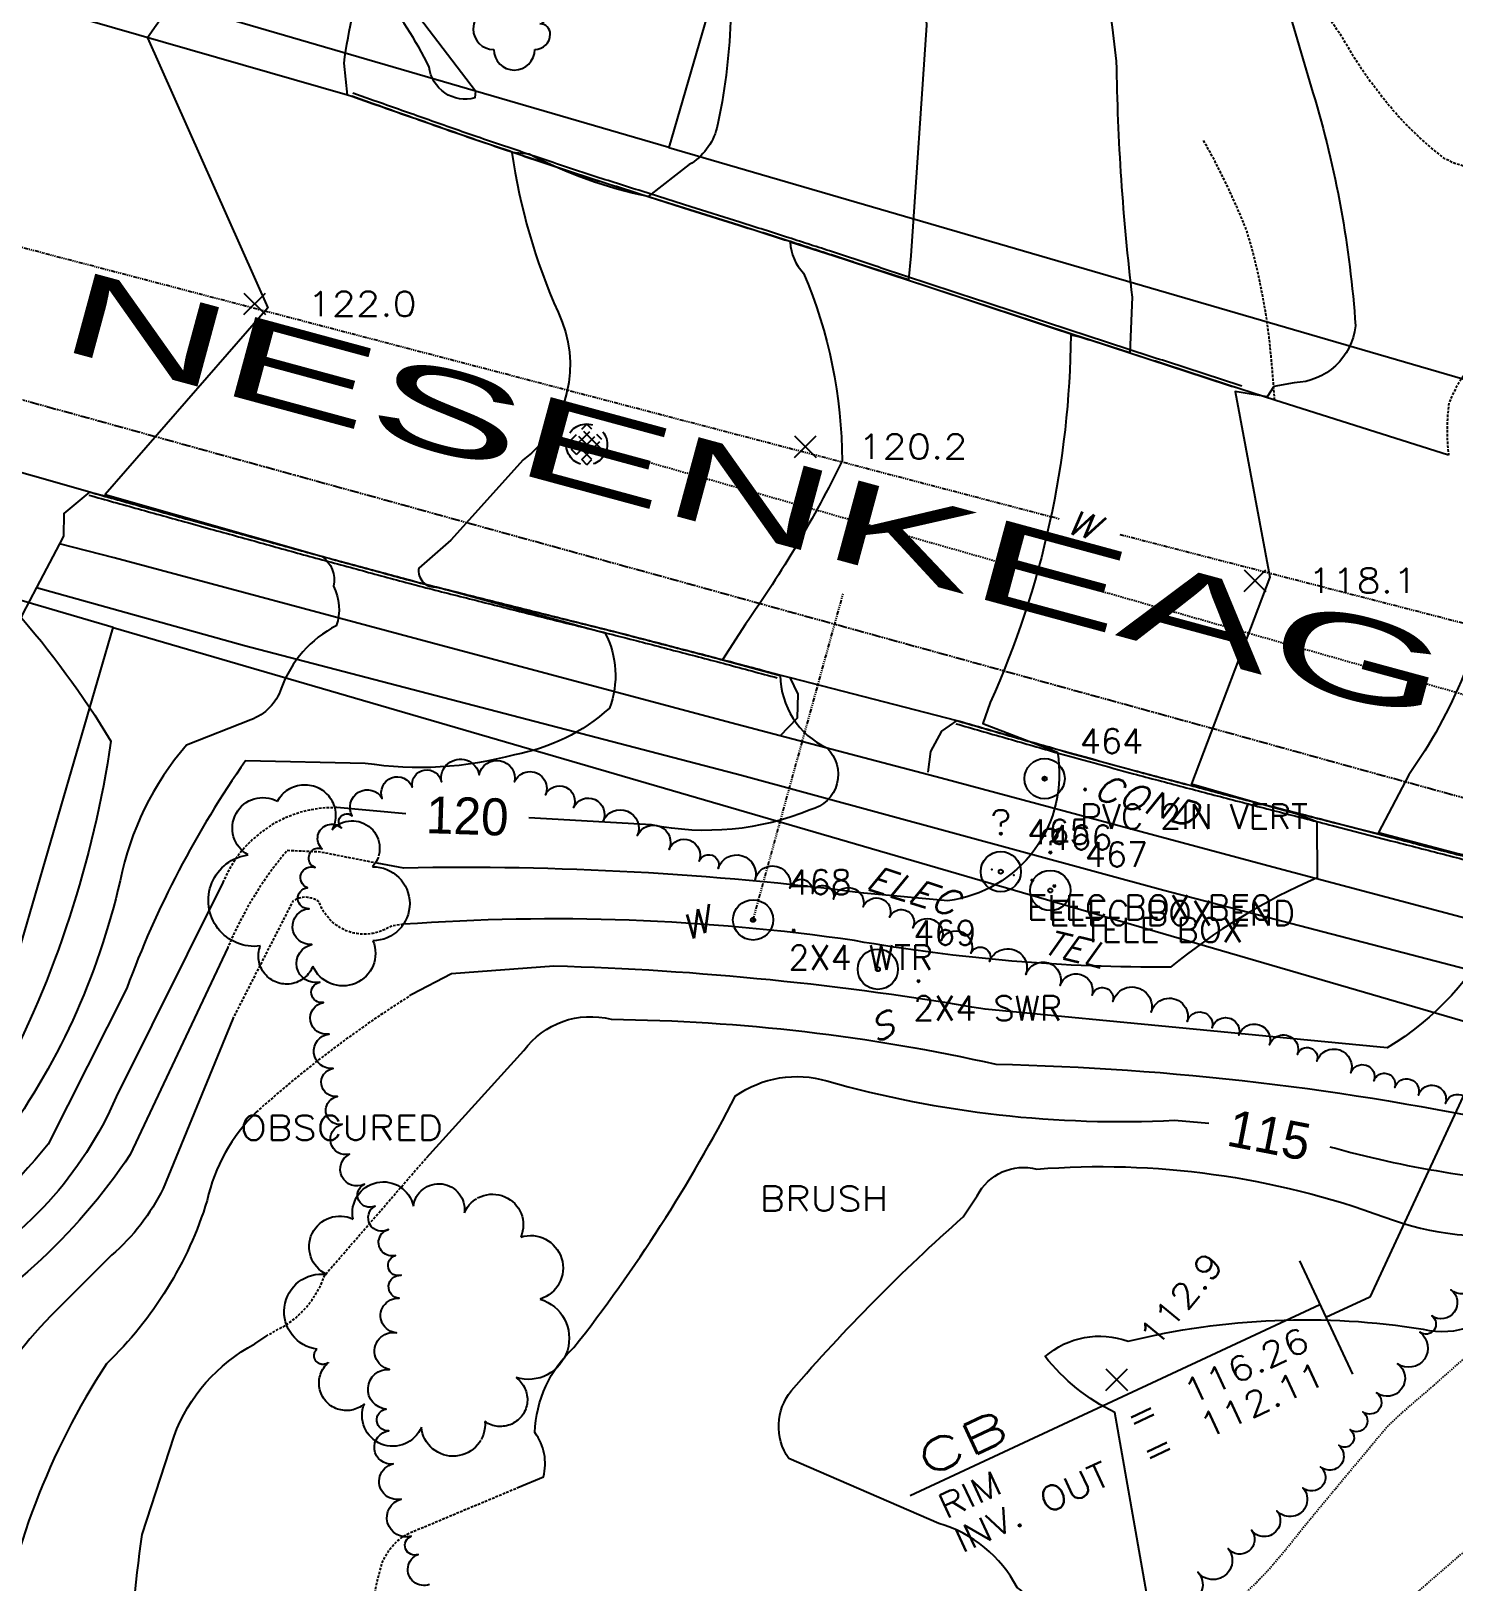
# Model space of a CAD drawing. Header units: feet. Extents: x 1023941 to 1026768, y 90264 to 94497.
# Drawn here: x 1024662.8 to 1024801.4, y 93249.3 to 93400.3 of the extents above; entities that cross this region are included whole.
import ezdxf
from ezdxf.enums import TextEntityAlignment as Align

# ---------------------------------------------------------------- set-up
doc = ezdxf.new("R2010")
doc.units = ezdxf.units.FT
doc.header["$MEASUREMENT"] = 0
for name, pattern in [('DASHED4', [0.1875, 0.125, -0.0625]), ('DASHED8', [0.09375, 0.0625, -0.03125]), ('GAS', [1.44, 0.9, -0.06, 0.15, -0.06, 0, -0.06, 0.15, -0.06]), ('HIDDEN', [0.375, 0.25, -0.125]), ('HIDDEN2', [0.1875, 0.125, -0.0625]), ('LTP600', [40, 40, 0]), ('WATER2', [0.56, 0.4, -0.04, 0, -0.04, 0, -0.04, 0, -0.04])]:
    doc.linetypes.add(name, pattern=pattern)
for name, color, linetype in [('ANNOTATE', 10, 'Continuous'), ('BRUSH', 9, 'Continuous'), ('CF-INDEX', 11, 'Continuous'), ('CF-INTERMED', 9, 'Continuous'), ('CF-OB_INTER', 9, 'HIDDEN'), ('CF-OBS_INDX', 11, 'HIDDEN'), ('CURB_BACK', 9, 'Continuous'), ('CURB_BOTTOM', 10, 'Continuous'), ('CURB_TOP', 10, 'Continuous'), ('D7SWS-H', 9, 'DASHED8'), ('DDRIVE', 9, 'HIDDEN2'), ('DESC', 2, 'Continuous'), ('DRIVE', 10, 'Continuous'), ('E1SIT', 11, 'Continuous'), ('E2BDL', 5, 'Continuous'), ('E2SWL-H', 11, 'DASHED4'), ('E3BDL', 6, 'Continuous'), ('E6GAL', 9, 'GAS'), ('E6SIL', 9, 'Continuous'), ('E6SIT', 9, 'Continuous'), ('E6TOS', 9, 'Continuous'), ('E6WTL', 9, 'WATER2'), ('E6WTL-APRX', 9, 'WATER2'), ('E7SIT', 10, 'Continuous'), ('E7SNT', 3, 'Continuous'), ('E7SWT', 10, 'Continuous'), ('E7UTT', 10, 'Continuous'), ('E7WTT', 10, 'Continuous'), ('ELEV', 9, 'Continuous'), ('GRAV_RD', 9, 'HIDDEN'), ('OBJECT', 10, 'Continuous'), ('PAVED_RD', 10, 'Continuous'), ('PNTS', 2, 'Continuous'), ('SPOTELEV', 9, 'Continuous'), ('TEXT', 10, 'Continuous'), ('TEXT-OBS', 2, 'Continuous'), ('TREE', 9, 'Continuous'), ('TREELINE', 9, 'LTP600'), ('WALK', 10, 'Continuous')]:
    doc.layers.add(name, color=color, linetype=linetype)
doc.styles.add('240BT', font='swiss.ttf', dxfattribs={"width": 2, "height": 8})
doc.styles.add('60', font='simplex.shx', dxfattribs={"width": 1.15, "height": 2.4})
doc.styles.add('60S', font='simplex.shx', dxfattribs={"width": 1.15, "oblique": 22, "height": 2.4})
doc.styles.add('80', font='simplex.shx', dxfattribs={"width": 1.66, "height": 3.08})
doc.styles.add('S6', font='SIMPLEX', dxfattribs={"height": 0.083333})
doc.dimstyles.get("Standard").update_dxf_attribs({"dimtxt": 0.18, "dimasz": 0.18, "dimexe": 0.18, "dimexo": 0.0625, "dimgap": 0.09, "dimtad": 0, "dimtih": 1, "dimtoh": 1, "dimdec": 4, "dimzin": 0, "dimdsep": 46, "dimtxsty": 'Standard', "dimcen": 0.09, "dimadec": 0, "dimazin": 0, "dimtfac": 1, "dimtdec": 4, "dimtofl": 0, "dimtmove": 0, "dimatfit": 3, "dimfxl": 1, "dimtolj": 1, "dimtzin": 0, "dimarcsym": 0})

# ---------------------------------------------------------------- blocks, each defined once
blk = doc.blocks.new('SMH')
for p, q in [((-0.0123, 0.0369), (0, 0.0492)), ((0.0123, 0.0369), (0, 0.0492)), ((-0.0369, -0.0123), (0.0123, 0.0369)), ((-0.0369, 0.0123), (-0.0246, 0.0246)), ((0.0123, -0.0369), (-0.0369, 0.0123)), ((-0.0246, -0.0246), (0.0246, 0.0246)), ((0.0246, -0.0246), (-0.0246, 0.0246)), ((0.0369, -0.0123), (-0.0123, 0.0369)), ((-0.0123, -0.0369), (0.0369, 0.0123)), ((0.0369, 0.0123), (0.0246, 0.0246)), ((-0.0246, -0.0246), (-0.0369, -0.0123)), ((0, -0.0492), (-0.0123, -0.0369)), ((0, -0.0492), (0.0123, -0.0369)), ((0.0246, -0.0246), (0.0369, -0.0123))]:
    blk.add_line(p, q)
blk.add_circle((0, 0), 0.05)
blk = doc.blocks.new('OBJECT')
for radius in [0.49, 0.0508]:
    blk.add_circle((0, 0), radius)
blk = doc.blocks.new('ELOUT')
at = {"layer": 'E6SIL'}
for p, q in [((-0.1174, 0.1521), (-0.1174, -0.1521)), ((-1.2174, 0.0351), (-0.1174, 0.0351)), ((0, 0), (-0.1174, 0))]:
    blk.add_line(p, q, dxfattribs=at)
at = {"layer": 'E1SIT', "style": '80', "width": 1.66}
blk.add_attdef('STRUC.', (-1.1636, 0.0579), '', height=0.077, dxfattribs=at)
at = {"layer": 'E6SIT', "style": '60', "width": 1.15}
blk.add_text('OUT', height=0.06, dxfattribs=at).set_placement((-0.9358, -0.1462))
at = {"layer": 'E7SIT', "style": '60', "width": 1.15}
for s, p in [('RIM', (-1.1636, -0.0542)), ('=', (-0.6617, -0.0542)), ('INV.', (-1.1636, -0.1462)), ('=', (-0.6617, -0.1462))]:
    blk.add_text(s, height=0.06, dxfattribs=at).set_placement(p)
for tag, p in [('RIM', (-0.5059, -0.0542)), ('INV.OUT', (-0.5059, -0.1462))]:
    blk.add_attdef(tag, p, '', height=0.06, dxfattribs=at)
blk = doc.blocks.new('STREE')
for p, q in [((0.25, 0.3125), (0.1875, 0.3125)), ((0.375, 0.125), (0.375, 0.1875))]:
    blk.add_line(p, q)
for centre, radius, start, end in [((0, 0.3125), 0.1875, 0, 180), ((-0.1875, 0), 0.3125, 90, 180), ((0.25, 0.1875), 0.125, 0, 90), ((-0.25, 0), 0.25, 180, 270), ((0.3125, 0.125), 0.0625, 270, 0), ((0.3125, -0.0625), 0.125, 0, 90), ((0.25, -0.0625), 0.1875, 270, 0), ((0, -0.25), 0.25, 180, 0)]:
    blk.add_arc(centre, radius, start, end)
blk = doc.blocks.new('POINT')
blk.add_point((0, 0))
at = {"layer": 'DESC', "style": 'S6'}
blk.add_attdef('DESC', (0.1191, -0.1698), '', height=0.0833, dxfattribs=at)
at = {"layer": 'ELEV', "style": 'S6'}
blk.add_attdef('ELEV', (0.1191, -0.0403), '', height=0.0833, dxfattribs=at)
at = {"layer": 'PNTS', "style": 'S6'}
blk.add_attdef('POINT', (0.1191, 0.0855), '', height=0.0833, dxfattribs=at)
blk = doc.blocks.new('SPOT')
for p, q in [((-0.5, -0.5), (0.5, 0.5)), ((-0.5, 0.5), (0.5, -0.5))]:
    blk.add_line(p, q)

msp = doc.modelspace()

# ---------------------------------------------------------------- linework, layer by layer
at = {"layer": 'BRUSH', "flags": 128}
for points in [[(1024701.62, 93249.06, -1), (1024700.5, 93251.98, -1), (1024699.83, 93253.76, -1), (1024698.83, 93257.37, -1), (1024698.07, 93260.79, -1), (1024697.66, 93264.02, -1), (1024697.4, 93266.12, -1), (1024697.71, 93269.99, -1), (1024698.4, 93273.54, -1), (1024698.66, 93276.91, -1), (1024698.83, 93279.15, -1), (1024698.3, 93281.08, -1), (1024697.61, 93283.61, -1), (1024696.3, 93285.89, -1), (1024695.26, 93288.02, -1), (1024693.82, 93290.94, -1), (1024693.09, 93293.85, -1), (1024692.66, 93296.56, -1), (1024692.23, 93299.29, -1), (1024691.83, 93302.64, -1), (1024691.27, 93305.71, -1), (1024690.92, 93307.68, -1), (1024690.15, 93311.35, -1), (1024689.89, 93314.84, -1), (1024689.73, 93316.87, -1), (1024690.47, 93318.86, -1), (1024691.16, 93320.68, -1), (1024693.02, 93322.71, -1), (1024694.09, 93323.87), (1024694.09, 93323.87, -1), (1024697.01, 93325.57, -1), (1024699.93, 93326.67, -1), (1024702.76, 93327.18, -1), (1024706.45, 93327.86, -1), (1024709.89, 93327.19, -1), (1024712.89, 93325.93, -1), (1024715.61, 93324.68, -1), (1024718.5, 93323.35, -1), (1024721.84, 93321.95, -1), (1024724.94, 93320.61, -1), (1024727.85, 93319.47, -1), (1024729.71, 93318.74, -1), (1024733.3, 93317.66, -1), (1024736.7, 93316.84, -1), (1024738.88, 93316.32, -1), (1024740.94, 93315.78, -1), (1024743.84, 93315.02, -1), (1024746.4, 93314.02, -1), (1024748.68, 93312.99, -1), (1024751.44, 93311.75, -1), (1024754.3, 93310.5, -1), (1024756.14, 93309.7, -1), (1024759.67, 93308.43, -1), (1024763, 93307.35, -1), (1024766.11, 93306.41, -1), (1024768.14, 93305.79, -1), (1024771.88, 93304.77, -1), (1024775.39, 93303.86, -1), (1024777.8, 93303.23, -1), (1024780.42, 93302.54, -1), (1024783.39, 93301.58, -1), (1024786.11, 93300.65, -1), (1024788, 93300, -1), (1024791.31, 93298.86, -1), (1024793.56, 93298.09, -1), (1024795.58, 93297.44, -1), (1024797.89, 93296.69, -1), (1024800.52, 93295.87, -1), (1024802.92, 93295.17, -1)], [(1024803.19, 93280.34, -1), (1024801.04, 93277.74, -1), (1024799.19, 93275.22, -1), (1024798.02, 93273.61, -1), (1024795.86, 93270.54, -1), (1024793.82, 93267.7, -1), (1024792.49, 93265.85, -1), (1024791.24, 93264.13, -1), (1024790.13, 93262.6, -1), (1024788.36, 93260.5, -1), (1024786.65, 93258.46, -1), (1024784.12, 93256.23, -1), (1024781.64, 93254.33, -1), (1024779.37, 93252.56, -1), (1024776.42, 93250.25, -1), (1024773.86, 93247.86, -1)]]:
    msp.add_lwpolyline(points, format="xyb", dxfattribs=at)
at = {"layer": 'CF-INDEX', "flags": 128}
for points, elevation in [([(1024719.31, 93533.92, 0.109425173), (1024722.75, 93518.18, -0.184152804), (1024723.60855, 93508.70863, 0.118726965), (1024725.09, 93497.18, 0.044236616), (1024732.06541, 93474.86609), (1024738.88188, 93463.65735, -0.146916319), (1024742.35094, 93452.29848, -0.027765675), (1024750.01, 93400.85), (1024748.47, 93378.41), (1024748.24, 93376.05), (1024736.73, 93379.72, 0.187601743), (1024738.03465, 93376.71127, -0.09951988), (1024741.78, 93358.43, -0.039607627), (1024732.37, 93342.53), (1024730.14, 93339.08), (1024735.76, 93337.55, 0.287989909), (1024740.28, 93330.49, -0.595723568), (1024738.68372, 93324.4678, -0.149002102), (1024723.22, 93323), (1024711.29, 93323.67)], 120), ([(1024789.26, 93291.67, 0.055547855), (1024811.54959, 93288.01111, 0.123656615), (1024827.46038, 93288.79149, -0.139778015), (1024833.59, 93288.32), (1024839.98, 93287.04), (1024843.13, 93295.62, -0.11286673), (1024850.58, 93306.36), (1024835.56, 93311.01), (1024844.2, 93327.63), (1024841.44, 93345.41, -0.29127669), (1024844.15, 93344.68), (1024850.52, 93343.07, 0.263565465), (1024849.91517, 93347.90445, -0.254734574), (1024841.87, 93362.24), (1024843.99, 93364.79, 0.183370493), (1024838.02647, 93370.39808, -0.238153972), (1024834.87, 93382.96)], 115), ([(1024681.49, 93317.4), (1024671.09, 93296.51, -0.167946956), (1024654.85, 93278.75, -0.304867039), (1024649.91, 93281.16)], 120), ([(1024710.19, 93258.48), (1024712.69, 93259.53, 0.229718708), (1024711.87, 93263.84, -0.20252881), (1024715.66, 93272.11, 0.047034527), (1024731.41, 93296.62, -0.228777993), (1024740.30047, 93298.06841, 0.081630067), (1024774.13, 93294.25), (1024777.48, 93293.96)], 115)]:
    msp.add_lwpolyline(points, format="xyb", dxfattribs=dict(at, elevation=elevation))
at = {"layer": 'CF-INDEX', "elevation": 120, "flags": 128}
msp.add_lwpolyline([(1024699.29, 93324.07), (1024692.58, 93324.68)], dxfattribs=at)
at = {"layer": 'CF-INTERMED', "flags": 128}
for points, elevation in [([(1024712.87, 93598.68), (1024713.84, 93596.91, -0.164406874), (1024718.41, 93581.77, 0.131069739), (1024723.28, 93569.84, -0.098244684), (1024735.43, 93546.23, 0.08692753), (1024738.67089, 93521.15266), (1024739.05727, 93495.72919, 0.135801654), (1024750.52, 93472.55, -0.145702632), (1024759.41, 93450.09, -0.025721753), (1024768.47, 93397.33, 0.026236339), (1024770.02246, 93374.36222), (1024769.8, 93368.94), (1024765.14, 93370.43), (1024764.04, 93370.67, -0.104201119), (1024756.19708, 93334.92283), (1024755.47, 93332.86), (1024762.74, 93330.07, -0.42886083), (1024752.05725, 93315.61968), (1024743.88008, 93316.3508, 0.036685702), (1024699.11, 93318.8), (1024696.52, 93319.26)], 119), ([(1024747.52, 93520.08, 0.136879892), (1024758.19, 93484.64, -0.053853914), (1024766.03452, 93466.25409), (1024774.23, 93452.29, -0.042446627), (1024779.95, 93420.34), (1024787.6275, 93394.27227, -0.056367082), (1024791.76, 93371.57, -0.376727964), (1024785.79, 93366.04), (1024783.8, 93365.69), (1024783.17, 93364.68), (1024780.05, 93365.18), (1024783.41, 93347.11), (1024775.79, 93326.98), (1024782.01, 93325.2), (1024786.07298, 93324.06273), (1024788.01, 93323.33), (1024788.04, 93317.85, 0.068527858), (1024773.75, 93309.15, -0.045159427), (1024742.98496, 93311.72958, 0.05411938), (1024699.05, 93313.32)], 118), ([(1024784.29, 93452.89), (1024791.92275, 93423.95059, 0.114329404), (1024797.7741, 93411.75945, -0.059699875), (1024806.41657, 93394.73167, -0.109048496), (1024807.35, 93388.19), (1024807.21, 93386.36), (1024812.49, 93374.34, 0.215327334), (1024811.35, 93359.27), (1024812.57, 93355.03), (1024811.67463, 93354.84978), (1024806.76, 93356.97), (1024805.26869, 93348.36942, -0.117876357), (1024796.94428, 93327.88541), (1024794, 93322.25), (1024801.72207, 93320.19953, -0.305977882), (1024804.35728, 93317.94858), (1024805.7, 93313.02, -0.140597249), (1024794.86, 93301.3), (1024755.6992, 93305.04488, 0.0360347), (1024713.72609, 93309.24276), (1024703.74, 93308.49), (1024699.88, 93306.48)], 117), ([(1024632.38, 93411.87, 0.041306182), (1024646.27658, 93387.44864), (1024649.52643, 93381.43304, 0.266083083), (1024652.92, 93378.6), (1024656.88, 93377.55, -0.619421725), (1024656.56, 93374.1), (1024649.31, 93375.84), (1024628.96, 93367.05), (1024647.8, 93361.02, 0.199701051), (1024650.28, 93352.32), (1024661.27, 93343.85, -0.044995668), (1024670.58, 93331.16, -0.085837521), (1024659.66, 93297.79, -0.153138603), (1024652.69054, 93290.8806), (1024645.63, 93288.91)], 123), ([(1024683.19273, 93412.53025), (1024674.14, 93399.63), (1024685.87, 93373.34), (1024670.02, 93355.15), (1024691.1, 93349.15, -0.313589865), (1024692.25, 93346.23, -0.204982212), (1024692.53015, 93342.39179, 0.187178998), (1024687.16, 93336.28, -0.226891361), (1024684.19302, 93333.22988), (1024677.95, 93330.77, 0.127875743), (1024671.47, 93317.56, -0.104219965), (1024659.5645, 93291.67557), (1024652.94736, 93285.53316, -0.206005123), (1024646.61, 93283.89), (1024644.21, 93283.97)], 122), ([(1024730.25, 93411.66, -0.094373743), (1024729.57924, 93390.80956, -0.197290777), (1024726.8898, 93387.27938), (1024722.88, 93384.17, -0.069575045), (1024711.30362, 93388.28769), (1024709.62, 93388.47, 0.069017801), (1024714.13, 93372.9, -0.35472435), (1024710.73206, 93358.5232), (1024703.67, 93350.73), (1024700.573, 93347.99543, 0.512841164), (1024702.29, 93346.17), (1024718.69, 93341.7, -0.21497753), (1024719.11999, 93334.3647, -0.140838628), (1024709.87, 93329.83, -0.106439026), (1024695.35, 93328.99), (1024683.69, 93329.24, 0.06425716), (1024672.12253, 93307.10117), (1024664.48, 93291.92, -0.063582412), (1024652.74, 93280.73), (1024650.48, 93280.91)], 121), ([(1024700.63, 93401.59), (1024706.09, 93394.47), (1024706.02, 93393.77, -0.46069238), (1024701.57497, 93396.77291, 0.113605725), (1024690.64, 93410.17)], 122), ([(1024701.3, 93290.59), (1024710.79, 93301.04, -0.306999553), (1024719.3, 93304.07, -0.052878881), (1024756.75638, 93299.70061, -0.048026782), (1024807.5797, 93293.7179), (1024813.65099, 93292.97851, 0.145258825), (1024819.98, 93294.56, 0.385496082), (1024825.97, 93300.9), (1024826.88, 93307.22), (1024821.40099, 93313.08416, 0.157109542), (1024813.66, 93317.09), (1024816.84245, 93321.47483, 0.127414182), (1024823.34, 93336.9), (1024822.46, 93343.87), (1024821.6, 93350.04, -0.373808001), (1024823.55, 93351.34, -0.135094995), (1024829.2532, 93348.99793, 1.027333606), (1024830.61, 93350.8, -0.028579304), (1024821.80532, 93373.476, 0.091913765), (1024819.65, 93381.54, -0.123559752), (1024818.38, 93397.01)], 116), ([(1024681.97, 93311.05), (1024672.47, 93290.92, -0.122867165), (1024651.43, 93271.81, 0.199421932), (1024648.79, 93264.28)], 119), ([(1024682.44, 93304.12), (1024675.67174, 93287.60437, -0.101023798), (1024670.65, 93281.1), (1024664.75, 93275.2, 0.182497662), (1024654.87628, 93253.6052), (1024652.97, 93247.37)], 118), ([(1024684.73, 93295.03, 0.146234512), (1024679.95068, 93286.43973, -0.12771901), (1024670.14, 93270.53, 0.106916463), (1024659.34208, 93242.23748, -0.059279276), (1024651.21506, 93219.78222, 0.267901364), (1024651.54, 93211.86), (1024660.52, 93190.82, -0.065964863), (1024655.32, 93173.84), (1024625.81, 93150.93, 0.300057767), (1024624.95, 93144.5, 0.101463456), (1024633.04, 93133.92), (1024641.85, 93131.42)], 117), ([(1024722.19, 93211.38), (1024722.26, 93212.46, -0.495438725), (1024728.03, 93217.8, 0.220499203), (1024743.17043, 93227.20961, 0.047985696), (1024752.11, 93241.01), (1024758.14, 93243.42, 0.668432523), (1024758.8136, 93248.74717, 0.205229245), (1024751.21, 93255), (1024736.58, 93261.31, -0.334765036), (1024736.84473, 93267.92858, -0.033605766), (1024753.58, 93284.84), (1024754.93, 93286.88, -0.35356407), (1024760.74, 93289.49, -0.107897654), (1024794.60892, 93284.81669, 0.131731227), (1024808.92, 93283.34)], 114), ([(1024771.76, 93198.28, -0.099415738), (1024769.30375, 93207.04874, 0.0802097), (1024764.83304, 93225.60976), (1024763.61, 93232.05), (1024771.43, 93242.64, 0.178537814), (1024771.5, 93247.72), (1024768.32, 93265.8, -0.109862029), (1024761.54, 93271.24, -0.274356886), (1024769.62, 93272.73, -0.100557165), (1024798.34, 93273.91, 0.305293351), (1024806.84, 93277.08, -0.480917768)], 113), ([(1024706.38, 93162.01), (1024698.49, 93162.03, -0.323638225), (1024692.35607, 93164.92425), (1024690.12, 93167.53), (1024685.81, 93172.87, -0.354044585), (1024686.99, 93177.06, 0.087646942), (1024678.76, 93190.76, -0.14675639), (1024672.45, 93224.02, -0.049985102), (1024673.62491, 93253.92835), (1024676.73215, 93263.49811, -0.183375597), (1024684.58816, 93272.4727), (1024685.69, 93273.22)], 116)]:
    msp.add_lwpolyline(points, format="xyb", dxfattribs=dict(at, elevation=elevation))
at = {"layer": 'CF-OB_INTER', "flags": 128}
for points, elevation in [([(1024696.52, 93319.26), (1024690.98392, 93320.35037), (1024687.73, 93320.49, 0.077408398), (1024681.97, 93311.05)], 119), ([(1024699.05, 93313.32), (1024697.81, 93313.12, -0.491308492), (1024690.87, 93315.5, 0.325329421), (1024688.29, 93315.56), (1024682.44, 93304.12)], 118), ([(1024699.88, 93306.48, 0.042654354), (1024684.73, 93295.03)], 117), ([(1024685.69, 93273.22), (1024687.68197, 93274.35575, 0.163993528), (1024691.4, 93279.15), (1024701.3, 93290.59)], 116)]:
    msp.add_lwpolyline(points, format="xyb", dxfattribs=dict(at, elevation=elevation))
at = {"layer": 'CF-OBS_INDX', "flags": 128}
for points, elevation in [([(1024692.58, 93324.68, 0.31181848), (1024681.49, 93317.4)], 120), ([(1024703.51, 93179.45), (1024704.57, 93188.4), (1024697.089, 93214.60565, -0.096719428), (1024696.71, 93225.79, 0.103234293), (1024696.28, 93238.92, -0.115035974), (1024696.88455, 93250.7771, -0.213685652), (1024699.69695, 93254.08374), (1024710.19, 93258.48)], 115)]:
    msp.add_lwpolyline(points, format="xyb", dxfattribs=dict(at, elevation=elevation))
at = {"layer": 'CURB_BACK', "flags": 128}
for points in [[(1024780.7, 93365.72, -0.000195), (1024775.94, 93367.26, -0.000195), (1024771.18, 93368.8, -0.000195), (1024766.43, 93370.36, -0.000191), (1024761.68, 93371.91), (1024759.82, 93372.51, -0.000493), (1024755.07, 93374.08), (1024750.32, 93375.64), (1024745.57, 93377.21, 0.000661), (1024740.83, 93378.78, 0.000295), (1024738.71, 93379.47, 0.00068), (1024736.58, 93380.16, 0.001525), (1024731.82, 93381.66), (1024727.05, 93383.17), (1024722.28, 93384.68, -0.002119), (1024717.51, 93386.19), (1024715.14, 93386.97, -0.001832), (1024710.4, 93388.57, -0.001476), (1024705.67, 93390.17, -0.001476), (1024700.95, 93391.83, -0.001471), (1024696.23, 93393.49), (1024694.15, 93394.24)], [(1024668.44, 93355.1, 0.000524), (1024673.26, 93353.76, 0.000524), (1024678.07, 93352.42), (1024680.31, 93351.8, -0.000196), (1024685.13, 93350.47, 0.000649), (1024689.95, 93349.13, 0.000649), (1024694.77, 93347.83, 0.00171), (1024699.6, 93346.52), (1024700.35, 93346.32, 0.002097), (1024705.2, 93345.09, 0.00047), (1024710.05, 93343.86, 0.00047), (1024714.9, 93342.65, -0.001252), (1024719.75, 93341.44), (1024720.83, 93341.17, -0.001131), (1024725.67, 93339.91, -0.001021), (1024730.5, 93338.65, -0.000524), (1024732.98, 93337.98, -0.000524), (1024735.46, 93337.32)], [(1024752.86, 93332.85, 0.001497), (1024757.67, 93331.47, 0.001497), (1024762.47, 93330.09, 0.001192), (1024766.31, 93329.03, 0.001232), (1024770.15, 93327.98, 0.001548), (1024774.98, 93326.7, 0.000705), (1024779.82, 93325.43, 0.000705), (1024784.66, 93324.18, -0.000212), (1024789.5, 93322.94), (1024790.37, 93322.71), (1024795.21, 93321.46, 0.000105), (1024800.05, 93320.21, 0.000105), (1024804.89, 93318.97, 0.000105), (1024809.74, 93317.72), (1024813.59, 93316.73), (1024817.45, 93315.74)]]:
    msp.add_lwpolyline(points, format="xyb", dxfattribs=at)
at = {"layer": 'CURB_BOTTOM', "flags": 128}
for points in [[(1024780.59, 93365.4, -0.000194), (1024775.84, 93366.95, -0.000194), (1024771.08, 93368.49, -0.000194), (1024766.33, 93370.04, -0.000198), (1024761.57, 93371.59), (1024759.72, 93372.2), (1024750.22, 93375.33), (1024740.72, 93378.46, 0.000293), (1024738.6, 93379.15, 0.000681), (1024736.48, 93379.84, 0.001527), (1024731.71, 93381.35), (1024726.95, 93382.85), (1024722.18, 93384.36, -0.002117), (1024717.41, 93385.87), (1024715.04, 93386.65, -0.001832), (1024710.3, 93388.25, -0.001477), (1024705.56, 93389.86, -0.001477), (1024700.85, 93391.51, -0.001476), (1024696.13, 93393.17), (1024694.04, 93393.92)], [(1024668.53, 93355.42, 0.000516), (1024673.34, 93354.08, 0.000516), (1024678.16, 93352.74), (1024680.39, 93352.12, -0.000186), (1024685.21, 93350.79, 0.000648), (1024690.03, 93349.45, 0.000648), (1024694.86, 93348.15, 0.001703), (1024699.69, 93346.84), (1024700.44, 93346.64, 0.002105), (1024705.28, 93345.41, 0.000471), (1024710.13, 93344.19, 0.000471), (1024714.98, 93342.98, -0.001255), (1024719.83, 93341.77), (1024720.91, 93341.49, -0.001129), (1024725.75, 93340.23, -0.001019), (1024730.59, 93338.97, -0.000523), (1024733.07, 93338.31, -0.000523), (1024735.54, 93337.64)], [(1024752.95, 93333.17, 0.001497), (1024757.76, 93331.79, 0.001497), (1024762.56, 93330.41, 0.001191), (1024766.4, 93329.35, 0.00123), (1024770.23, 93328.3, 0.001546), (1024775.07, 93327.02, 0.000707), (1024779.9, 93325.75, 0.000707), (1024784.74, 93324.51, -0.000202), (1024789.59, 93323.26), (1024790.45, 93323.04), (1024795.29, 93321.79, 0.000105), (1024800.14, 93320.54, 0.000105), (1024804.98, 93319.29, 0.000105), (1024809.82, 93318.04), (1024813.68, 93317.05), (1024817.53, 93316.07)]]:
    msp.add_lwpolyline(points, format="xyb", dxfattribs=at)
at = {"layer": 'CURB_TOP', "flags": 128}
for points in [[(1024780.6, 93365.42, -0.000194), (1024775.84, 93366.97, -0.000194), (1024771.09, 93368.51, -0.000194), (1024766.33, 93370.06, -0.000198), (1024761.58, 93371.61), (1024759.72, 93372.22, -0.000486), (1024754.97, 93373.78), (1024750.23, 93375.35), (1024745.48, 93376.91, 0.000663), (1024740.73, 93378.48, 0.000296), (1024738.61, 93379.17, 0.000679), (1024736.49, 93379.86, 0.001522), (1024731.72, 93381.37), (1024726.95, 93382.87), (1024722.19, 93384.38, -0.002115), (1024717.42, 93385.89), (1024715.04, 93386.67, -0.001836), (1024710.31, 93388.27, -0.001476), (1024705.57, 93389.87, -0.001476), (1024700.85, 93391.53, -0.001474), (1024696.13, 93393.19), (1024694.05, 93393.94)], [(1024668.52, 93355.4, 0.000527), (1024673.34, 93354.06, 0.000527), (1024678.16, 93352.72), (1024680.39, 93352.1, -0.000199), (1024685.21, 93350.77, 0.00065), (1024690.03, 93349.44, 0.00065), (1024694.85, 93348.13, 0.001687), (1024699.68, 93346.82), (1024700.43, 93346.62, 0.002119), (1024705.28, 93345.39, 0.00047), (1024710.13, 93344.17, 0.00047), (1024714.98, 93342.96, -0.001249), (1024719.83, 93341.75), (1024720.91, 93341.47, -0.001134), (1024725.74, 93340.21, -0.001023), (1024730.58, 93338.95, -0.000525), (1024733.06, 93338.29, -0.000525), (1024735.54, 93337.62)], [(1024752.94, 93333.15, 0.001499), (1024757.75, 93331.77, 0.001499), (1024762.56, 93330.39, 0.001193), (1024766.39, 93329.34, 0.001229), (1024770.23, 93328.28, 0.001545), (1024775.06, 93327.01, 0.000707), (1024779.9, 93325.73, 0.000707), (1024784.74, 93324.49, -0.000214), (1024789.58, 93323.24), (1024790.45, 93323.02), (1024795.29, 93321.77, 0.000105), (1024800.13, 93320.52, 0.000105), (1024804.97, 93319.27, 0.000105), (1024809.82, 93318.02), (1024813.67, 93317.04), (1024817.53, 93316.05)]]:
    msp.add_lwpolyline(points, format="xyb", dxfattribs=at)
at = {"layer": 'DDRIVE', "flags": 128}
for points in [[(1024732.94, 93204.75, -0.00114), (1024736.6, 93208.15, -0.00114), (1024740.27, 93211.55, -0.00114), (1024743.97, 93214.91, -0.00114), (1024747.66, 93218.28, -0.000765), (1024750.16, 93220.52, -0.001997), (1024752.66, 93222.76, -0.002975), (1024756.45, 93226.03), (1024760.23, 93229.29), (1024764.02, 93232.56, 0.004567), (1024767.8, 93235.83), (1024768.5, 93236.45, 0.001244), (1024772.2, 93239.81, 0.004932), (1024775.9, 93243.18, 0.004925), (1024779.47, 93246.68, 0.009251), (1024783.03, 93250.18), (1024783.13, 93250.29, 0.01618), (1024786.32, 93254.14, -0.000692), (1024789.5, 93258, -0.002253), (1024794.9, 93264.46, -0.02026), (1024798.64, 93267.78, 0.0026), (1024802.38, 93271.1), (1024804.85, 93273.35, 0.020018), (1024808.97, 93278.28, 0.026599), (1024814.88, 93286.38), (1024816.09, 93288.43, 0.066062), (1024819.23, 93297.16, 0.021373), (1024820.18, 93303.81)], [(1024833.25, 93299.95, 0.002289), (1024830.8, 93292.69, 0.002997), (1024829.3, 93287.91, -0.015856), (1024827.79, 93283.13), (1024826.57, 93280.14, -0.03021), (1024821.12, 93271.96, -0.023473), (1024815.25, 93264.44, -0.017352), (1024808.11, 93257.44, -0.004861), (1024804.39, 93254.05, -0.004132), (1024800.62, 93250.77, 0.000413), (1024796.84, 93247.49, 0.000245), (1024794.61, 93245.54, 0.002971), (1024792.37, 93243.59, 0.005007), (1024788.71, 93240.18, 0.000183), (1024785.05, 93236.78, 0.000134), (1024782.39, 93234.29, -0.002926), (1024779.72, 93231.8, -0.004015), (1024775.97, 93228.49, 0.002864), (1024772.22, 93225.18, 0.004963), (1024767.93, 93221.25, 0.008346), (1024764.42, 93217.69, 0.001139), (1024760.92, 93214.12, 0.000794), (1024758.5, 93211.62, -0.002386), (1024756.08, 93209.12, -0.003427), (1024752.52, 93205.61, -0.003578), (1024748.96, 93202.09), (1024747.12, 93200.34, -0.005594), (1024743.4, 93197, -0.00568), (1024739.68, 93193.66), (1024739.51, 93193.51)]]:
    msp.add_lwpolyline(points, format="xyb", dxfattribs=at)
at = {"layer": 'DRIVE', "flags": 128}
for points in [[(1024693.63, 93394.04), (1024693.28, 93397.15, -0.041915), (1024695.48, 93406.9), (1024695.6, 93407.33, -0.008533), (1024696.45, 93410, -0.158235), (1024697.31, 93412.66), (1024699.56, 93413.6, -0.057921), (1024702.97, 93413.88, 0.075736), (1024706.38, 93414.16), (1024709.59, 93416.11, 0.033885), (1024711.72, 93420.75, 0.011706), (1024714.85, 93430.24, 0.001477), (1024715.47, 93432.27, 0.002561), (1024716.1, 93434.3, 0.004712), (1024717.14, 93438.06, 0.004712), (1024718.18, 93441.82)], [(1024668.53, 93355.42), (1024666.01, 93353.3), (1024665.97, 93351.09), (1024665.59, 93350.37), (1024663.34, 93346.1), (1024661.98, 93343.51, 0.010192), (1024658.3, 93334.21, 0.002903), (1024656.57, 93329.52, 0.001757), (1024654.84, 93324.83, 0.000928), (1024653.96, 93322.34, 0.004239), (1024653.07, 93319.85, 0.008022), (1024651.62, 93315.06, -0.003573), (1024650.18, 93310.27), (1024649.83, 93309.19, -0.00822), (1024648.91, 93306.66, -0.00822), (1024647.99, 93304.14)]]:
    msp.add_lwpolyline(points, format="xyb", dxfattribs=at)
for points in [[(1024735.76, 93331.67), (1024737.43, 93333.41), (1024737.51, 93335.71), (1024736.72, 93337.34)], [(1024752.95, 93333.17), (1024751.44, 93332.11), (1024750.39, 93330.15), (1024750.14, 93328.13)]]:
    msp.add_lwpolyline(points, dxfattribs=at)
at = {"layer": 'E2BDL'}
for p, q in [((1024750.07947, 93475.35592), (1024724.89461, 93388.95151)), ((1024629.22172, 93199.55498), (1024670.80535, 93342.22045))]:
    msp.add_line(p, q, dxfattribs=at)
at = {"layer": 'E2SWL-H'}
msp.add_line((1024716.91248, 93360.02971), (1024906.34356, 93306.05895), dxfattribs=at)
at = {"layer": 'E3BDL'}
for p, q in [((1024724.89461, 93388.95151), (1024624.96064, 93418.07991)), ((1024724.89461, 93388.95151), (1024887.68053, 93341.50324)), ((1024670.80535, 93342.22045), (1024608.17341, 93360.47619)), ((1024670.80535, 93342.22045), (1024943.28275, 93262.7997))]:
    msp.add_line(p, q, dxfattribs=at)
at = {"layer": 'E6GAL', "flags": 128}
msp.add_lwpolyline([(1024651.2509, 93367.34163), (1024840.59459, 93315.07111)], dxfattribs=at)
at = {"layer": 'E6WTL'}
msp.add_line((1024733.11672, 93313.76469), (1024741.8849, 93345.52639), dxfattribs=at)
at = {"layer": 'E6WTL-APRX', "flags": 128}
for points in [[(1024592.93006, 93397.2785), (1024762.92844, 93352.79968)], [(1024768.81627, 93351.27999), (1024810.17506, 93340.60499)]]:
    msp.add_lwpolyline(points, dxfattribs=at)
at = {"layer": 'GRAV_RD', "flags": 128}
for points in [[(1024831.15, 93382.87, -0.008772), (1024824.62, 93383.33, -0.012825), (1024814.75, 93384.91), (1024811.17, 93385.56, -0.001164), (1024806.23, 93386.5, -0.062216), (1024801.28, 93387.44), (1024800.47, 93387.85, -0.075624), (1024793.5, 93395.02), (1024793.03, 93395.62, -0.023079), (1024790.47, 93399.68, -0.023079), (1024787.9, 93403.73)], [(1024783.9, 93364.35, 0.009472), (1024783.42, 93369.91, 0.039583), (1024781.51, 93379.74), (1024781.16, 93380.89, 0.033385), (1024776.93, 93389.7)], [(1024895.85, 93327.83, 0.006348), (1024892.99, 93332.95, 0.010833), (1024890.26, 93337.14, 0.010246), (1024887.53, 93341.33), (1024887.05, 93342.01, 0.007554), (1024884, 93345.97, 0.009182), (1024880.96, 93349.94), (1024879.11, 93352.13, 0.014072), (1024872.43, 93359.6, 0.01659), (1024868.07, 93363.87, 0.048092), (1024860.07, 93369.94), (1024858.05, 93371.03, 0.060107), (1024848.49, 93373.98), (1024846.8, 93374.3, 0.043876), (1024836.83, 93375.18), (1024835.34, 93375.15, -0.02542), (1024830.36, 93375.65, 0.027693), (1024825.38, 93376.15), (1024824.27, 93376.12, 0.055461), (1024814.3, 93374.89), (1024812.47, 93374.33, 0.120091), (1024804.3, 93369.17, 0.108072), (1024800.86, 93364.05, 0.065953), (1024800.83, 93358.99)]]:
    msp.add_lwpolyline(points, format="xyb", dxfattribs=at)
at = {"layer": 'PAVED_RD', "flags": 128}
for points in [[(1024694.04, 93393.92), (1024693.63, 93394.04), (1024668.1, 93401.36), (1024664.04, 93402.52)], [(1024800.83, 93358.99), (1024783.9, 93364.35), (1024780.59, 93365.4)], [(1024651.98, 93360.11), (1024668.53, 93355.42)], [(1024735.54, 93337.64), (1024736.72, 93337.34), (1024752.95, 93333.17)]]:
    msp.add_lwpolyline(points, dxfattribs=at)
at = {"layer": 'TREELINE', "flags": 128}
for points in [[(1024685.13, 93311.21, -1), (1024683.96, 93320.08, -1), (1024686.8, 93325.3, -1), (1024692.12, 93322.53, -1), (1024696.05, 93318.93, -1), (1024696.09, 93311.72, -1), (1024690.25, 93309.26, -1), (1024685.13, 93311.21, -1), (1024685.13, 93311.21)], [(1024690.67, 93271.97, -1), (1024691.57, 93279.25, -1), (1024694.17, 93284.62, -1), (1024700.03, 93285.88, -1), (1024705, 93285.24, -1), (1024710.49, 93282.88, -1), (1024712.38, 93276.83, -1), (1024710.03, 93269.19, -1), (1024707, 93264.92, -1), (1024700.81, 93264.37, -1), (1024695.26, 93266.63, -1), (1024691.78, 93270.68, -1), (1024690.67, 93271.97)]]:
    msp.add_lwpolyline(points, format="xyb", close=True, dxfattribs=at)
at = {"layer": 'WALK', "flags": 128}
for points in [[(1024933.1, 93282.13, -0.005224), (1024926.52, 93282.53, -0.0152), (1024916.57, 93283.65), (1024914.45, 93283.97, -0.004239), (1024909.52, 93284.81, -0.004735), (1024904.59, 93285.65, -0.009796), (1024894.8, 93287.7), (1024892.03, 93288.36, -0.00924), (1024882.35, 93290.89, -0.004613), (1024877.56, 93292.34), (1024872.77, 93293.79), (1024842.5, 93302.88), (1024834.58, 93305.09), (1024814.15, 93310.79), (1024784.21, 93318.76), (1024751.43, 93327.55), (1024735.76, 93331.67), (1024730.95, 93332.93), (1024701.9, 93340.68), (1024670.89, 93348.99), (1024665.59, 93350.37)], [(1024663.34, 93346.1), (1024683.59, 93340.45), (1024731.97, 93327.83), (1024773.1, 93316.65), (1024802.63, 93308.95), (1024820.18, 93303.81), (1024828.53, 93301.36), (1024833.25, 93299.95), (1024873.19, 93288, -0.000348), (1024877.04, 93286.81, 0.004745), (1024880.89, 93285.62, 0.010333), (1024890.57, 93283.08), (1024893.57, 93282.37, 0.009524), (1024903.36, 93280.3, 0.009716), (1024913.22, 93278.61), (1024915.82, 93278.23, 0.011208), (1024925.76, 93277.06, 0.005669), (1024930.75, 93276.71, 0.005606), (1024935.74, 93276.35), (1024936.88, 93276.3)]]:
    msp.add_lwpolyline(points, format="xyb", dxfattribs=at)

# ---------------------------------------------------------------- block references
at = {"layer": 'D7SWS-H', "xscale": 40, "yscale": 40, "zscale": 40}
msp.add_blockref('SMH', (1024716.91248, 93360.02971), dxfattribs=at)
at = {"layer": 'E6SIL', "xscale": 40.00000000004214, "yscale": 40, "zscale": 40, "rotation": 24.99999999997301}
msp.add_blockref('ELOUT', (1024793.14585, 93277.02386), dxfattribs=at).add_auto_attribs({'STRUC.': 'CB', 'RIM': '116.26', 'INV.OUT': '112.11'})
at = {"layer": 'E6TOS', "xscale": 28.80000000004657, "yscale": 28.80000000000291, "zscale": 28.79999999999999}
for p, values in [((1024761.4936, 93327.49981), {'ELEV': '.', 'POINT': '464', 'DESC': 'PVC 2IN VERT'}), ((1024756.35813, 93318.6561), {'ELEV': '.', 'POINT': '465', 'DESC': 'ELEC BOX BEG'}), ((1024758.49956, 93318.10927), {'ELEV': '.', 'POINT': '466', 'DESC': 'ELEC BOX END'}), ((1024761.97753, 93316.45756), {'ELEV': '.', 'POINT': '467', 'DESC': 'TELE BOX'}), ((1024733.11672, 93313.76469), {'ELEV': '.', 'POINT': '468', 'DESC': '2X4 WTR'}), ((1024745.27148, 93308.83822), {'ELEV': '.', 'POINT': '469', 'DESC': '2X4 SWR'})]:
    msp.add_blockref('POINT', p, dxfattribs=at).add_auto_attribs(values)
at = {"layer": 'OBJECT', "xscale": 4, "yscale": 4, "zscale": 4}
for p in [(1024761.4936, 93327.49981), (1024757.23, 93318.44), (1024762.05, 93316.61), (1024733.11, 93313.75), (1024745.26, 93308.95)]:
    msp.add_blockref('OBJECT', p, dxfattribs=at)
at = {"layer": 'SPOTELEV', "xscale": 2.099999999976717, "yscale": 2.100000000005821, "zscale": 2.1}
for p in [(1024684.57, 93373.72), (1024738.2, 93359.82), (1024781.99, 93346.78), (1024768.52, 93268.99)]:
    msp.add_blockref('SPOT', p, dxfattribs=at)
at = {"layer": 'TREE', "xscale": 8, "yscale": 8, "zscale": 8}
msp.add_blockref('STREE', (1024709.86, 93400.48), dxfattribs=at)

# ---------------------------------------------------------------- texts
at = {"layer": 'ANNOTATE'}
for s, rotation, p in [('120', 358.127581, (1024705.29, 93323.87)), ('115', 348.986276, (1024783.37, 93292.81))]:
    msp.add_text(s, height=3.6, rotation=rotation, dxfattribs=at).set_placement(p, align=Align.MIDDLE_CENTER)
at = {"layer": 'E6WTL-APRX', "style": '60S', "oblique": 22, "width": 1.15}
msp.add_text('W', height=2.4, rotation=345.5274102, dxfattribs=at).set_placement((1024765.06186, 93352.24903), align=Align.MIDDLE)
at = {"layer": 'E7SNT', "style": '240BT', "width": 2}
msp.add_text('NESENKEAG', height=8, rotation=344.8461585, dxfattribs=at).set_placement((1024665.19457, 93369.4112))
at = {"layer": 'E7SWT', "style": '60S', "oblique": 22, "width": 1.15}
msp.add_text('S', height=2.4, rotation=25, dxfattribs=at).set_placement((1024744.95272, 93301.7192))
at = {"layer": 'E7UTT', "style": '60S', "oblique": 22, "width": 1.15}
for s, rotation, p in [('COND', 343.5976989, (1024766.04924, 93325.67634)), ('ELEC', 342.3866415, (1024743.93147, 93316.85388)), ('TEL', 346.4102214, (1024761.04649, 93310.54385))]:
    msp.add_text(s, height=2.4, rotation=rotation, dxfattribs=at).set_placement(p)
at = {"layer": 'E7WTT', "style": '60S', "oblique": 22, "width": 1.15}
msp.add_text('W', height=2.4, rotation=25, dxfattribs=at).set_placement((1024726.58342, 93311.59968))
at = {"layer": 'OBJECT', "style": '60', "width": 1.15}
for p in [(1024756.17, 93322.04), (1024760.99, 93320.21)]:
    msp.add_text('?', height=2.4, dxfattribs=at).set_placement(p)
at = {"layer": 'SPOTELEV', "style": '60', "width": 1.15}
for s, p in [('122.0', (1024695.04, 93373.72)), ('120.2', (1024748.67, 93359.82)), ('118.1', (1024792.46, 93346.78))]:
    msp.add_text(s, height=2.4, dxfattribs=at).set_placement(p, align=Align.MIDDLE_CENTER)
msp.add_text('112.9', height=2.4, rotation=50.4571602, dxfattribs=at).set_placement((1024774.76163, 93276.80086), align=Align.MIDDLE_CENTER)
at = {"layer": 'TEXT', "style": '60', "width": 1.15}
msp.add_text('BRUSH', height=2.4, dxfattribs=at).set_placement((1024740.01796, 93286.61851), align=Align.MIDDLE_CENTER)
at = {"layer": 'TEXT-OBS', "style": '60', "width": 1.15}
msp.add_text('OBSCURED', height=2.4, dxfattribs=at).set_placement((1024693.05, 93293.51), align=Align.MIDDLE_CENTER)

# ---------------------------------------------------------------- leaders
at = {"layer": 'E6SIL'}
msp.add_leader([(1024812.20165, 93318.04544), (1024793.14585, 93277.02386)], dimstyle='Standard', override={"dimscale": 40, "dimexo": 0.0625, "dimtxsty": '60S'}, dxfattribs=at)

doc.saveas('drawing.dxf')
